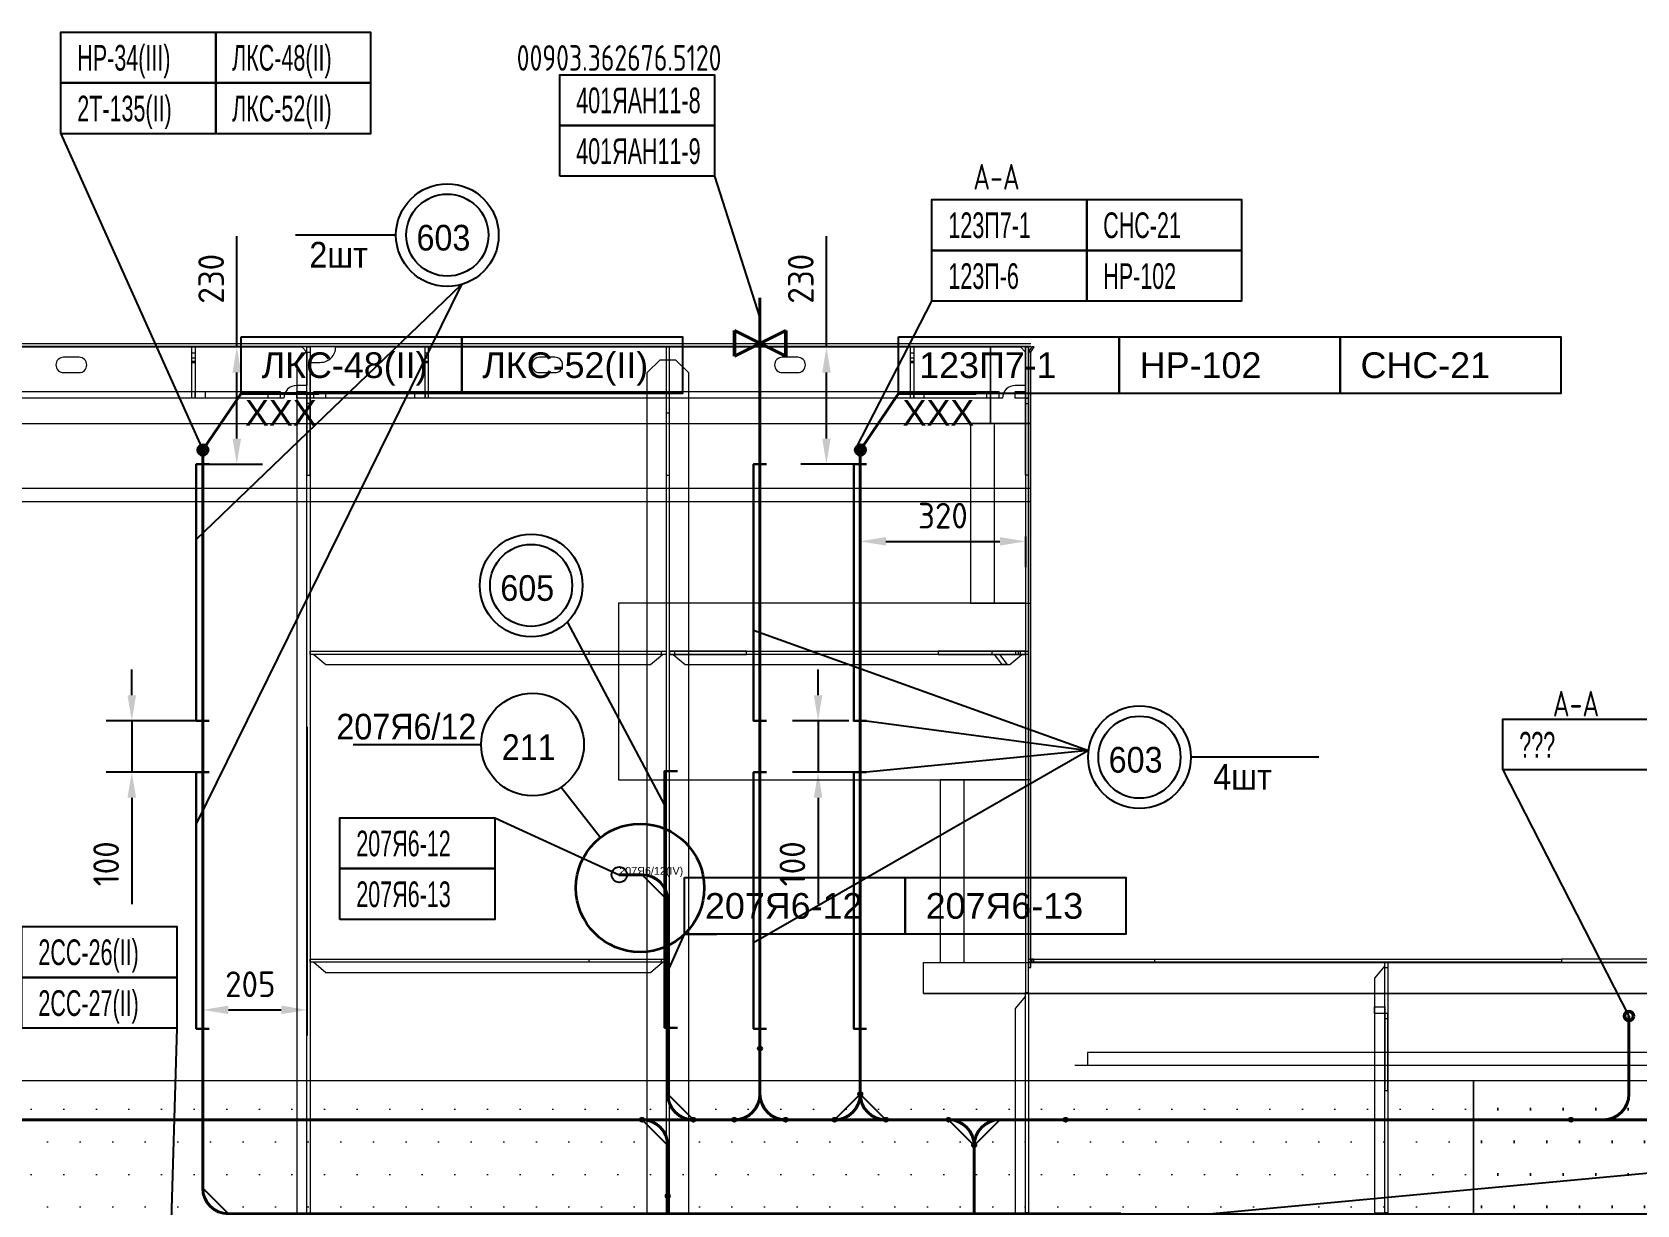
# Model space of a CAD drawing. Header units: millimetres. Extents: x -35117 to 70520, y -28859 to 27816.
# Drawn here: x -1617 to 1509, y -11680 to -9395 of the extents above; entities that cross this region are included whole.
import ezdxf

# ---------------------------------------------------------------- set-up
doc = ezdxf.new("R2010")
doc.units = ezdxf.units.MM
for name, color, linetype in [('-1102', 7, 'Continuous'), ('-1109', 7, 'Continuous'), ('-1114', 7, 'Continuous'), ('-1513', 7, 'Continuous'), ('CABLE', 6, 'Continuous'), ('DIMENSION', 1, 'Continuous'), ('EQUIPMENT', 7, 'Continuous'), ('FORM', 7, 'Continuous'), ('Kabeli', 7, 'Continuous'), ('KabeliError', 7, 'Continuous'), ('Выноски', 7, 'Continuous'), ('ВыноскиНаПолеЧертежа', 7, 'Continuous'), ('Насыщение', 7, 'Continuous'), ('ПозицииОборудования', 7, 'Continuous'), ('ТРАССЫскрытые', 7, 'Continuous'), ('ЭСН', 255, 'Continuous')]:
    doc.layers.add(name, color=color, linetype=linetype)
for name, color, linetype, lineweight in [('Hull', 1, 'Continuous', 40), ('Other', 3, 'Continuous', 60), ('ТРАССЫ', 7, 'Continuous', 40)]:
    doc.layers.add(name, color=color, linetype=linetype, lineweight=lineweight)
doc.styles.add('SIMPLEX', font='simplex.shx', dxfattribs={"width": 0.9, "height": 50})
doc.styles.get("Standard").update_dxf_attribs({"font": 'arial.ttf'})
doc.styles.add('Standard1', font='simplex.shx', dxfattribs={"height": 2.5})
doc.dimstyles.new('М_20 -1', dxfattribs={"dimscale": 0, "dimtxt": 50, "dimasz": 50, "dimexe": 50, "dimexo": 0, "dimgap": 25, "dimtad": 1, "dimdec": 0, "dimrnd": 5, "dimdsep": 46, "dimtxsty": 'SIMPLEX', "dimcen": 50, "dimclrd": 1, "dimclre": 1, "dimclrt": 3, "dimadec": 0, "dimazin": 0, "dimtfac": 1, "dimtdec": 0, "dimtmove": 0, "dimatfit": 3, "dimfxl": 1, "dimtolj": 1, "dimtzin": 0, "dimarcsym": 0})

# ---------------------------------------------------------------- blocks, each defined once
blk = doc.blocks.new('*U69')
at = {"layer": 'ЭСН', "lineweight": 30}
blk.add_lwpolyline([(500, -25), (500, 0), (0, 0), (0, -25)], dxfattribs=at)
blk = doc.blocks.new('*D71')
at = {"layer": 'Defpoints', "color": 0, "linetype": 'Continuous'}
for p in [(-4.1, -10320), (318.1, -10377.3), (318.1, -10387)]:
    blk.add_point(p, dxfattribs=at)
at = {"layer": 'DIMENSION', "color": 1, "linetype": 'Continuous', "lineweight": -2}
for p, q in [((-4.1, -10320), (-4.1, -10437)), ((318.1, -10377.3), (318.1, -10437)), ((45.9, -10387), (268.1, -10387))]:
    blk.add_line(p, q, dxfattribs=at)
at = {"layer": 'DIMENSION', "color": 1, "linetype": 'Continuous'}
for points in [[(45.9, -10378.7), (45.9, -10395.3), (-4.1, -10387)], [(268.1, -10378.7), (268.1, -10395.3), (318.1, -10387)]]:
    blk.add_solid(points, dxfattribs=at)
at = {"layer": 'DIMENSION', "color": 3, "linetype": 'Continuous', "insert": (157, -10337), "char_height": 50, "attachment_point": 5, "style": 'SIMPLEX'}
blk.add_mtext('\\A1;320', dxfattribs=at)
blk = doc.blocks.new('*D72')
at = {"layer": 'Defpoints', "color": 0, "linetype": 'Continuous'}
for p in [(-26.6, -10736.7), (-86.2, -10836.7), (-16.6, -10836.7)]:
    blk.add_point(p, dxfattribs=at)
at = {"layer": 'DIMENSION', "color": 1, "linetype": 'Continuous', "lineweight": -2}
for p, q in [((-86.2, -10686.7), (-86.2, -10636.7)), ((-26.6, -10736.7), (-136.2, -10736.7)), ((-86.2, -10736.7), (-86.2, -10836.7)), ((-16.6, -10836.7), (-136.2, -10836.7)), ((-86.2, -10886.7), (-86.2, -11093.9))]:
    blk.add_line(p, q, dxfattribs=at)
at = {"layer": 'DIMENSION', "color": 1, "linetype": 'Continuous'}
for points in [[(-94.5, -10686.7), (-77.9, -10686.7), (-86.2, -10736.7)], [(-94.5, -10886.7), (-77.9, -10886.7), (-86.2, -10836.7)]]:
    blk.add_solid(points, dxfattribs=at)
at = {"layer": 'DIMENSION', "color": 3, "linetype": 'Continuous', "insert": (-136.2, -11015.3), "char_height": 50, "attachment_point": 5, "rotation": 90, "style": 'SIMPLEX'}
blk.add_mtext('\\A1;100', dxfattribs=at)
blk = doc.blocks.new('*D73')
at = {"layer": 'Defpoints', "color": 0, "linetype": 'Continuous'}
for p in [(-69.9, -10008.2), (-16.6, -10008.2), (-16.6, -10236.7)]:
    blk.add_point(p, dxfattribs=at)
at = {"layer": 'DIMENSION', "color": 1, "linetype": 'Continuous', "lineweight": -2}
for p, q in [((-69.9, -10008.2), (-69.9, -9792.5)), ((-16.6, -10008.2), (-119.9, -10008.2)), ((-69.9, -10186.7), (-69.9, -10058.2)), ((-16.6, -10236.7), (-119.9, -10236.7))]:
    blk.add_line(p, q, dxfattribs=at)
at = {"layer": 'DIMENSION', "color": 1, "linetype": 'Continuous'}
for points in [[(-78.2, -10058.2), (-61.6, -10058.2), (-69.9, -10008.2)], [(-78.2, -10186.7), (-61.6, -10186.7), (-69.9, -10236.7)]]:
    blk.add_solid(points, dxfattribs=at)
at = {"layer": 'DIMENSION', "color": 3, "linetype": 'Continuous', "insert": (-119.9, -9875.4), "char_height": 50, "attachment_point": 5, "rotation": 90, "style": 'SIMPLEX'}
blk.add_mtext('\\A1;230', dxfattribs=at)
blk = doc.blocks.new('*D90')
at = {"layer": 'Defpoints', "color": 0, "linetype": 'Continuous'}
for p in [(-1218.6, -10008.2), (-1183.8, -10008.2), (-1272.5, -10236.7)]:
    blk.add_point(p, dxfattribs=at)
at = {"layer": 'DIMENSION', "color": 1, "linetype": 'Continuous', "lineweight": -2}
for p, q in [((-1218.6, -10008.2), (-1218.6, -9792.5)), ((-1183.8, -10008.2), (-1268.6, -10008.2)), ((-1218.6, -10186.7), (-1218.6, -10058.2)), ((-1272.5, -10236.7), (-1168.6, -10236.7))]:
    blk.add_line(p, q, dxfattribs=at)
at = {"layer": 'DIMENSION', "color": 1, "linetype": 'Continuous'}
for points in [[(-1227, -10058.2), (-1210.3, -10058.2), (-1218.6, -10008.2)], [(-1227, -10186.7), (-1210.3, -10186.7), (-1218.6, -10236.7)]]:
    blk.add_solid(points, dxfattribs=at)
at = {"layer": 'DIMENSION', "color": 3, "linetype": 'Continuous', "insert": (-1268.6, -9875.4), "char_height": 50, "attachment_point": 5, "rotation": 90, "style": 'SIMPLEX'}
blk.add_mtext('\\A1;230', dxfattribs=at)
blk = doc.blocks.new('*D91')
at = {"layer": 'Defpoints', "color": 0, "linetype": 'Continuous'}
for p in [(-1297.5, -10736.7), (-1423.2, -10836.7), (-1297.5, -10836.7)]:
    blk.add_point(p, dxfattribs=at)
at = {"layer": 'DIMENSION', "color": 1, "linetype": 'Continuous', "lineweight": -2}
for p, q in [((-1423.2, -10686.7), (-1423.2, -10636.7)), ((-1297.5, -10736.7), (-1473.2, -10736.7)), ((-1423.2, -10736.7), (-1423.2, -10836.7)), ((-1297.5, -10836.7), (-1473.2, -10836.7)), ((-1423.2, -10886.7), (-1423.2, -11093.9))]:
    blk.add_line(p, q, dxfattribs=at)
at = {"layer": 'DIMENSION', "color": 1, "linetype": 'Continuous'}
for points in [[(-1431.6, -10686.7), (-1414.9, -10686.7), (-1423.2, -10736.7)], [(-1431.6, -10886.7), (-1414.9, -10886.7), (-1423.2, -10836.7)]]:
    blk.add_solid(points, dxfattribs=at)
at = {"layer": 'DIMENSION', "color": 3, "linetype": 'Continuous', "insert": (-1473.2, -11015.3), "char_height": 50, "attachment_point": 5, "rotation": 90, "style": 'SIMPLEX'}
blk.add_mtext('\\A1;100', dxfattribs=at)
blk = doc.blocks.new('*D92')
at = {"layer": 'Defpoints', "color": 0, "linetype": 'Continuous'}
for p in [(-1081.9, -10748.4), (-1081.9, -11299.9), (-1285, -11336.7)]:
    blk.add_point(p, dxfattribs=at)
at = {"layer": 'DIMENSION', "color": 1, "linetype": 'Continuous', "lineweight": -2}
for p, q in [((-1081.9, -10748.4), (-1081.9, -11349.9)), ((-1285, -11336.7), (-1285, -11249.9)), ((-1235, -11299.9), (-1131.9, -11299.9))]:
    blk.add_line(p, q, dxfattribs=at)
at = {"layer": 'DIMENSION', "color": 1, "linetype": 'Continuous'}
for points in [[(-1235, -11291.5), (-1235, -11308.2), (-1285, -11299.9)], [(-1131.9, -11291.5), (-1131.9, -11308.2), (-1081.9, -11299.9)]]:
    blk.add_solid(points, dxfattribs=at)
at = {"layer": 'DIMENSION', "color": 3, "linetype": 'Continuous', "insert": (-1192.3, -11249.9), "char_height": 50, "attachment_point": 5, "style": 'SIMPLEX'}
blk.add_mtext('\\A1;205', dxfattribs=at)
blk = doc.blocks.new('*U357')
for p, q in [((0, 0), (74.4, 110.2)), ((74.4, 110.2), (225.6, 110.2))]:
    blk.add_line(p, q)
blk.add_circle((0, 0), 10)
blk.add_circle((0, 0), 10)
for tag, p in [('НАЗВАНИЕ_ПЕРЕХОДА', (86.2, 116.4)), ('СПРАВКА_ПЕРЕХОДА', (82, 47.2))]:
    blk.add_attdef(tag, p, '', height=50)
at = {"flags": 1}
for tag, p in [('ДЛИНА_ПЕРЕХОДА', (104.7, -170.5)), ('СУФИКС', (95, -250.5)), ('ID_перех', (95, -319.4))]:
    blk.add_attdef(tag, p, '', height=50, dxfattribs=at)
blk = doc.blocks.new('*U413')
for p, q in [((0, 0), (74.4, 110.2)), ((74.4, 110.2), (225.6, 110.2))]:
    blk.add_line(p, q)
blk.add_circle((0, 0), 10)
blk.add_circle((0, 0), 10)
for tag, p in [('НАЗВАНИЕ_ПЕРЕХОДА', (86.2, 116.4)), ('СПРАВКА_ПЕРЕХОДА', (82, 47.2))]:
    blk.add_attdef(tag, p, '', height=50)
at = {"flags": 1}
for tag, p in [('ДЛИНА_ПЕРЕХОДА', (104.7, -170.5)), ('СУФИКС', (95, -250.5)), ('ID_перех', (95, -319.4))]:
    blk.add_attdef(tag, p, '', height=50, dxfattribs=at)
blk = doc.blocks.new('*U446')
for p, q in [((0, 0), (32.5, 72.6)), ((32.5, 72.6), (95.6, 72.6)), ((-3.2, 3.2), (3.2, -3.2))]:
    blk.add_line(p, q)
for tag, p in [('НОМЕР_ВЫНОСКИ', (35.6, 80.9)), ('Справочная_информация', (50.6, 19.3))]:
    blk.add_attdef(tag, p, '', height=50)
at = {"flags": 1}
for tag, p in [('ID_Вын', (30.2, -70)), ('СУФИКС', (30.2, -136))]:
    blk.add_attdef(tag, p, '', height=50, dxfattribs=at)

msp = doc.modelspace()

# ---------------------------------------------------------------- hatches: boundary and pattern name
at = {"layer": 'CABLE', "lineweight": 0}
h = msp.add_hatch(dxfattribs=at)
h.set_pattern_fill('DOTS', color=6, scale=40)
h.paths.add_polyline_path([(-1809.16, -11438.228), (-1809.16, -11738.228), (1190.84, -11738.228), (1190.84, -11438.228)])
edge = h.paths.add_edge_path()
edge.add_line((-2259.159, -11888.228), (-1959.16, -11888.228))
edge.add_arc((-1809.16, -11888.228), 150, 135.000086, 180.000063, ccw=False)
edge.add_arc((-1809.16, -11888.228), 150, 89.999937, 134.999914, ccw=False)
edge.add_line((-1809.16, -11738.228), (-1809.16, -11438.228))
edge.add_arc((-1809.16, -11888.227), 449.999, 90.000073, 135.000109)
edge.add_arc((-1809.161, -11888.228), 449.999, 134.999995, 180.000057)
h.paths.add_polyline_path([(-2259.159, -11888.228), (-2259.159, -14201.247), (-1959.16, -14201.247), (-1959.16, -11888.228)])
at = {"layer": 'ТРАССЫ'}
h = msp.add_hatch(dxfattribs=at)
h.set_pattern_fill('DOTS', color=6, scale=40)
h.paths.add_polyline_path([(1190.84, -11438.228), (1190.84, -11738.228), (2184.492, -11738.228), (2184.492, -11438.228)])

# ---------------------------------------------------------------- linework, layer by layer
at = {"layer": '-1102', "color": 3, "lineweight": 0}
for p, q in [((-381.934, -10258.247), (-375.933, -10258.247)), ((324.067, -11207.247), (324.067, -11201.247)), ((329.715, -11201.247), (329.715, -11207.247)), ((333.51, -11201.247), (329.715, -11201.247)), ((329.715, -11207.247), (333.51, -11207.247)), ((333.51, -11201.247), (333.51, -11207.247)), ((333.619, -11201.247), (333.51, -11201.247)), ((333.51, -11207.247), (333.619, -11207.247)), ((333.619, -11207.247), (333.619, -11201.247)), ((1362.066, -11201.247), (1362.066, -11207.247))]:
    msp.add_line(p, q, dxfattribs=at)
at = {"layer": '-1109', "color": 1, "lineweight": 0}
for p, q in [((1018.066, -11207.247), (1024.067, -11207.247)), ((1018.066, -11217.247), (1018.066, -11207.247)), ((1018.066, -11217.247), (1024.067, -11217.247)), ((1024.067, -11207.247), (1024.067, -11217.247))]:
    msp.add_line(p, q, dxfattribs=at)
at = {"layer": '-1114', "color": 4, "lineweight": 0}
for p, q in [((318.066, -10258.247), (318.066, -10118.247)), ((324.067, -10118.247), (324.067, -10258.247)), ((-1081.934, -10258.247), (-1075.933, -10258.247)), ((324.067, -10258.247), (318.066, -10258.247))]:
    msp.add_line(p, q, dxfattribs=at)
at = {"layer": '-1513', "color": 34, "lineweight": 0}
for p, q in [((249.926, -10157.282), (249.926, -10007.282)), ((249.93, -10007.273), (249.93, -10157.273)), ((-3116.059, -10157.273), (249.93, -10157.273)), ((210.764, -10157.344), (256.729, -10157.344)), ((328.346, -10157.282), (249.926, -10157.282)), ((249.93, -10157.273), (328.346, -10157.273)), ((197.603, -10851.513), (151.644, -10851.513)), ((328.346, -10851.397), (197.603, -10851.513)), ((197.603, -10851.513), (197.603, -11207.717)), ((119.151, -11267.718), (119.151, -11207.717)), ((2359.292, -11267.718), (119.151, -11267.718))]:
    msp.add_line(p, q, dxfattribs=at)
for points in [[(210.764, -10157.344), (210.762, -10507.54), (256.727, -10507.54)], [(328.346, -10157.331), (210.764, -10157.344)], [(328.346, -10157.336), (256.729, -10157.344), (256.727, -10507.54)], [(256.727, -10507.54), (328.346, -10507.538)], [(328.346, -10851.357), (151.644, -10851.513)], [(151.644, -10851.513), (151.644, -11207.717), (197.603, -11207.717)], [(197.603, -11207.717), (570.022, -11207.717), (570.022, -11201.247)], [(119.151, -11267.718), (491.694, -11267.718), (2359.292, -11267.718)]]:
    msp.add_lwpolyline(points, dxfattribs=at)
msp.add_lwpolyline([(-287.663, -9675.737), (-199.354, -9951.482)])
at = {"layer": 'CABLE', "color": 6, "lineweight": 0}
for points in [[(-1809.16, -11438.228), (-1809.16, -11738.228), (1190.84, -11738.228), (1190.84, -11438.228), (-1809.16, -11438.228)], [(1190.84, -11438.228), (1190.84, -11738.228), (2184.492, -11738.228), (2184.492, -11438.228), (1190.84, -11438.228)]]:
    msp.add_lwpolyline(points, dxfattribs=at)
at = {"layer": 'CABLE', "color": 2, "linetype": 'Continuous', "lineweight": 50}
msp.add_circle((-1285.032, -10209.145), 8.849, dxfattribs=at)
at = {"layer": 'CABLE', "color": 6, "linetype": 'Continuous', "lineweight": 50}
for centre in [(-4.053, -10209.145), (1493.545, -11311.92)]:
    msp.add_circle(centre, 8.849, dxfattribs=at)
at = {"layer": 'EQUIPMENT', "color": 2, "linetype": 'Continuous', "lineweight": 35}
msp.add_circle((-432.933, -11062.247), 125, dxfattribs=at)
at = {"layer": 'Hull', "color": 86, "linetype": 'Continuous', "lineweight": 20}
for p, q in [((249.93, -10007.273), (-3116.059, -10007.273)), ((-1305.934, -10008.247), (-1299.934, -10008.247)), ((-1305.934, -10019.728), (-1305.934, -10008.247)), ((-1305.934, -10019.728), (-1299.934, -10019.728)), ((-1305.934, -10029.46), (-1305.934, -10019.728)), ((-1305.934, -10029.46), (-1299.934, -10029.46)), ((-1305.934, -10035.963), (-1305.934, -10029.46)), ((-1299.934, -10008.247), (-1299.934, -10019.728)), ((-1299.934, -10019.728), (-1299.934, -10029.46)), ((-1299.934, -10029.46), (-1299.934, -10035.963)), ((-1081.934, -10008.247), (-1075.933, -10008.247)), ((-1081.934, -10018.247), (-1081.934, -10008.247)), ((-1081.934, -10018.247), (-1075.933, -10018.247)), ((-1081.934, -10108.247), (-1081.934, -10018.247)), ((-1075.933, -10008.247), (-1075.933, -10018.247)), ((-1075.933, -10018.247), (-1075.933, -10108.247)), ((-851.934, -10008.247), (-845.934, -10008.247)), ((-851.934, -10019.728), (-851.934, -10008.247)), ((-851.934, -10019.728), (-845.934, -10019.728)), ((-851.934, -10029.46), (-851.934, -10019.728)), ((-851.934, -10029.46), (-845.934, -10029.46)), ((-851.934, -10035.963), (-851.934, -10029.46)), ((-845.934, -10008.247), (-845.934, -10019.728)), ((-845.934, -10019.728), (-845.934, -10029.46)), ((-845.934, -10029.46), (-845.934, -10035.963)), ((-375.933, -10008.247), (-381.934, -10008.247)), ((-381.934, -10008.247), (-381.934, -10136.907)), ((-375.933, -10136.907), (-375.933, -10008.247)), ((94.066, -10008.247), (100.066, -10008.247)), ((94.066, -10019.728), (94.066, -10008.247)), ((94.066, -10019.728), (100.066, -10019.728)), ((94.066, -10029.46), (94.066, -10019.728)), ((94.066, -10029.46), (100.066, -10029.46)), ((94.066, -10035.963), (94.066, -10029.46)), ((100.066, -10008.247), (100.066, -10019.728)), ((100.066, -10019.728), (100.066, -10029.46)), ((100.066, -10029.46), (100.066, -10035.963)), ((249.926, -10007.282), (328.346, -10007.282)), ((328.346, -10007.273), (249.93, -10007.273)), ((328.346, -10018.247), (323.75, -10018.247)), ((-1305.934, -10035.963), (-1299.934, -10035.963)), ((-1305.934, -10038.247), (-1305.934, -10035.963)), ((-1305.934, -10038.247), (-1299.934, -10038.247)), ((-1305.934, -10108.247), (-1305.934, -10038.247)), ((-1299.934, -10038.247), (-1305.934, -10038.247)), ((-1299.934, -10035.963), (-1299.934, -10038.247)), ((-1299.934, -10038.247), (-1299.934, -10108.247)), ((-851.934, -10035.963), (-845.934, -10035.963)), ((-851.934, -10038.247), (-851.934, -10035.963)), ((-851.934, -10038.247), (-845.934, -10038.247)), ((-851.934, -10108.247), (-851.934, -10038.247)), ((-845.934, -10038.247), (-851.934, -10038.247)), ((-845.934, -10035.963), (-845.934, -10038.247)), ((-845.934, -10038.247), (-845.934, -10108.247)), ((94.066, -10035.963), (100.066, -10035.963)), ((94.066, -10038.247), (94.066, -10035.963)), ((94.066, -10038.247), (100.066, -10038.247)), ((94.066, -10108.247), (94.066, -10038.247)), ((100.066, -10038.247), (94.066, -10038.247)), ((100.066, -10035.963), (100.066, -10038.247)), ((100.066, -10038.247), (100.066, -10108.247)), ((-2444.948, -10094.855), (-1157.919, -10094.855)), ((-1157.919, -10094.855), (-1157.919, -10108.247)), ((-1157.919, -10094.855), (-1134.084, -10094.855)), ((-1134.084, -10094.855), (-1134.084, -10108.247)), ((-1068.783, -10108.247), (-1068.783, -10094.855)), ((-1068.783, -10094.855), (-1044.948, -10094.855)), ((-1044.948, -10108.247), (-1044.948, -10094.855)), ((-1044.948, -10094.855), (242.081, -10094.855)), ((242.081, -10094.855), (242.081, -10108.247)), ((242.081, -10094.855), (265.916, -10094.855)), ((265.916, -10094.855), (265.916, -10108.247)), ((-1157.919, -10108.247), (-2444.948, -10108.247)), ((-1299.934, -10108.247), (-1305.934, -10108.247)), ((-1134.084, -10108.247), (-1157.919, -10108.247)), ((-1075.933, -10108.247), (-1081.934, -10108.247)), ((-1075.933, -10108.247), (-1081.934, -10108.247)), ((-1081.934, -10108.247), (-1081.934, -10118.247)), ((-1075.933, -10118.247), (-1081.934, -10118.247)), ((-1081.934, -10118.247), (-1081.934, -10258.247)), ((-1075.933, -10118.247), (-1075.933, -10108.247)), ((-1075.933, -10258.247), (-1075.933, -10118.247)), ((-1044.948, -10108.247), (-1068.783, -10108.247)), ((242.081, -10108.247), (-1044.948, -10108.247)), ((-845.934, -10108.247), (-851.934, -10108.247)), ((100.066, -10108.247), (94.066, -10108.247)), ((265.916, -10108.247), (242.081, -10108.247)), ((318.066, -10108.247), (324.067, -10108.247)), ((318.066, -10118.247), (318.066, -10108.247)), ((318.066, -10118.247), (324.067, -10118.247)), ((324.067, -10108.247), (324.067, -10118.247)), ((-381.934, -10136.907), (-375.933, -10136.907)), ((-381.934, -10136.907), (-381.934, -10258.247)), ((-375.933, -10258.247), (-375.933, -10136.907)), ((-531.934, -10607.247), (-531.934, -10601.247)), ((-531.934, -10601.247), (-391.934, -10601.247)), ((-391.934, -10607.247), (-531.934, -10607.247)), ((-391.934, -10601.247), (-391.934, -10607.247)), ((-391.934, -10601.247), (-381.934, -10601.247)), ((-381.934, -10607.247), (-391.934, -10607.247)), ((-381.934, -10601.247), (-381.934, -10607.247)), ((-375.933, -10601.247), (-375.933, -10607.247)), ((-365.934, -10601.247), (-375.933, -10601.247)), ((-375.933, -10607.247), (-365.934, -10607.247)), ((-365.934, -10601.247), (-365.934, -10607.247)), ((-225.933, -10601.247), (-365.934, -10601.247)), ((-365.934, -10607.247), (-225.933, -10607.247)), ((-225.933, -10607.247), (-225.933, -10601.247)), ((148.066, -10601.247), (148.066, -10607.247)), ((308.066, -10601.247), (148.066, -10601.247)), ((148.066, -10607.247), (308.066, -10607.247)), ((252.775, -10607.247), (252.775, -10601.247)), ((252.775, -10601.247), (323.75, -10601.247)), ((323.75, -10607.247), (252.775, -10607.247)), ((282.952, -10627.247), (267.629, -10607.247)), ((298.472, -10601.247), (298.472, -10607.247)), ((304.023, -10601.247), (298.472, -10601.247)), ((298.472, -10607.247), (304.023, -10607.247)), ((304.023, -10607.247), (304.023, -10601.247)), ((308.066, -10607.247), (308.066, -10601.247)), ((318.066, -10601.247), (308.066, -10601.247)), ((308.066, -10607.247), (318.066, -10607.247)), ((318.066, -10607.247), (318.066, -10601.247)), ((323.75, -10607.247), (323.75, -10601.247)), ((-531.934, -11207.247), (-531.934, -11201.247)), ((-531.934, -11201.247), (-391.934, -11201.247)), ((-391.934, -11207.247), (-531.934, -11207.247)), ((-391.934, -11201.247), (-391.934, -11207.247)), ((-391.934, -11201.247), (-381.934, -11201.247)), ((-381.934, -11207.247), (-391.934, -11207.247)), ((-381.934, -11201.247), (-381.934, -11207.247)), ((324.067, -11201.247), (1362.066, -11201.247)), ((1362.066, -11207.247), (324.067, -11207.247)), ((1018.066, -11307.247), (1018.066, -11217.247)), ((1024.067, -11217.247), (1024.067, -11307.247)), ((1024.067, -11307.247), (1018.066, -11307.247)), ((1024.067, -11307.247), (1018.066, -11307.247)), ((1018.066, -11307.247), (1018.066, -11317.247)), ((1024.067, -11317.247), (1018.066, -11317.247)), ((1018.066, -11317.247), (1018.066, -11457.247)), ((1024.067, -11317.247), (1024.067, -11307.247)), ((1024.067, -11457.247), (1024.067, -11317.247)), ((1018.066, -11457.247), (1024.067, -11457.247))]:
    msp.add_line(p, q, dxfattribs=at)
for points in [[(-3180.934, -10001.247), (328.346, -10001.247)], [(328.346, -10008.247), (-3180.934, -10008.247)], [(-1081.934, -12894.247), (-1081.934, -10015.397), (-1101.934, -10039.232), (-1101.934, -12894.247), (-1081.934, -12894.247)], [(-1075.933, -10008.247), (-1075.933, -12894.247), (-1081.934, -12894.247), (-1081.934, -10008.247), (-1075.933, -10008.247)], [(-418.933, -10058.247), (-393.933, -10033.247), (-363.934, -10033.247), (-338.934, -10058.247), (-338.934, -12801.247), (-418.933, -12801.247), (-418.933, -10058.247)], [(-381.934, -10008.247), (-381.934, -12651.247), (-375.933, -12651.247), (-375.933, -10008.247), (-381.934, -10008.247)], [(318.066, -10008.247), (318.066, -11266.248), (324.067, -11266.248), (324.067, -10008.247), (318.066, -10008.247)], [(324.067, -10008.247), (324.067, -10108.247), (318.066, -10108.247), (318.066, -10008.247), (324.067, -10008.247)], [(334.774, -10008.247), (330.179, -10008.247), (323.75, -10018.247)], [(323.75, -10018.247), (323.75, -11217.247), (328.346, -11217.247)], [(328.346, -11217.247), (328.346, -10018.247), (334.774, -10008.247)], [(-1279.933, -10108.247), (-1299.934, -10108.247), (-1299.934, -10094.855), (-1279.933, -10094.855), (-1279.933, -10108.247)], [(-1081.934, -10108.247), (-1101.934, -10108.247), (-1101.934, -10094.855), (-1081.934, -10094.855), (-1081.934, -10108.247)], [(-851.934, -10108.247), (-871.933, -10108.247), (-871.933, -10094.855), (-851.934, -10094.855), (-851.934, -10108.247)], [(120.067, -10108.247), (100.066, -10108.247), (100.066, -10094.855), (120.067, -10094.855), (120.067, -10108.247)], [(318.066, -10108.247), (298.066, -10108.247), (298.066, -10094.855), (318.066, -10094.855), (318.066, -10108.247)], [(318.066, -11267.733), (288.426, -11267.732), (2359.246, -11267.748), (2359.121, -14141.216), (-3116.269, -14141.265), (-3116.269, -10157.28), (318.066, -10157.33), (318.066, -10507.331), (-475.325, -10507.348), (-475.325, -10851.537), (318.066, -10851.475), (318.066, -11267.733)], [(-1075.933, -10601.247), (-381.934, -10601.247), (-381.934, -10607.247), (-1075.933, -10607.247), (-1075.933, -10601.247)], [(-389.084, -10607.247), (-1068.783, -10607.247), (-1044.948, -10627.247), (-412.919, -10627.247), (-389.084, -10607.247)], [(-375.933, -10601.247), (318.066, -10601.247), (318.066, -10607.247), (-375.933, -10607.247), (-375.933, -10601.247)], [(310.916, -10607.247), (-368.783, -10607.247), (-344.948, -10627.247), (287.081, -10627.247), (310.916, -10607.247)], [(282.952, -10627.247), (272.694, -10627.247), (257.371, -10607.247), (267.629, -10607.247)], [(-1075.933, -11201.247), (-381.934, -11201.247), (-381.934, -11207.247), (-1075.933, -11207.247), (-1075.933, -11201.247)], [(-389.084, -11207.247), (-1068.783, -11207.247), (-1044.948, -11227.247), (-412.919, -11227.247), (-389.084, -11207.247)], [(119.151, -11207.717), (2359.292, -11207.717), (2359.292, -11267.718)], [(1018.066, -11695.247), (1018.066, -11214.398), (998.066, -11238.233), (998.066, -11695.247), (1018.066, -11695.247)], [(1024.067, -11207.247), (1024.067, -11695.247), (1018.066, -11695.247), (1018.066, -11207.247), (1024.067, -11207.247)], [(2484.277, -11201.247), (1362.066, -11201.247), (1362.066, -11207.247), (2484.277, -11207.247)], [(318.066, -11695.247), (318.066, -11273.397), (298.066, -11297.232), (298.066, -11695.247), (318.066, -11695.247)], [(324.067, -11266.247), (324.067, -11695.247), (318.066, -11695.247), (318.066, -11266.247), (324.067, -11266.247)], [(1018.066, -11307.247), (998.066, -11307.247), (998.066, -11293.855), (1018.066, -11293.855), (1018.066, -11307.247)]]:
    msp.add_lwpolyline(points, dxfattribs=at)
for points in [[(-2425.933, -10008.247), (-1091.934, -10008.247), (-1081.934, -10018.247), (-1081.934, -10083.247), (-1101.934, -10083.247, 0.1989086), (-1119.612, -10090.569, 0.19891377), (-1126.934, -10108.247), (-2475.933, -10108.247), (-2475.933, -10038.247), (-2455.934, -10038.247, 0.1989098), (-2434.72, -10029.46, 0.1989098), (-2425.933, -10008.247, 0.1989098)], [(-1555.934, -10058.247), (-1525.933, -10058.247, 0.19891591), (-1515.327, -10053.853, 0.19891338), (-1510.933, -10043.247, 0.19891338), (-1515.327, -10032.641, 0.19891338), (-1525.933, -10028.247), (-1555.934, -10028.247, 0.19891338), (-1566.54, -10032.641, 0.19891338), (-1570.934, -10043.247, 0.19891338), (-1566.54, -10053.853, 0.19891591), (-1555.934, -10058.247, 0.19891591)], [(-1025.933, -10008.247), (308.066, -10008.247), (318.066, -10018.247), (318.066, -10083.247), (298.066, -10083.247, 0.1989086), (280.388, -10090.569, 0.19891377), (273.066, -10108.247), (-1075.933, -10108.247), (-1075.933, -10038.247), (-1055.934, -10038.247, 0.19891591), (-1034.721, -10029.46, 0.19890729), (-1025.933, -10008.247, 0.19890729)], [(-628.933, -10058.247), (-598.934, -10058.247, 0.19891591), (-588.327, -10053.853, 0.19891338), (-583.934, -10043.247, 0.19891338), (-588.327, -10032.641, 0.19891338), (-598.934, -10028.247), (-628.933, -10028.247, 0.19890118), (-639.54, -10032.641, 0.19891845), (-643.933, -10043.247, 0.19891845), (-639.54, -10053.853, 0.19890371), (-628.933, -10058.247, 0.19890371)], [(-155.934, -10058.247), (-125.933, -10058.247, 0.19891591), (-115.327, -10053.853, 0.19891338), (-110.933, -10043.247, 0.19891338), (-115.327, -10032.641, 0.19891338), (-125.933, -10028.247), (-155.934, -10028.247, 0.19891338), (-166.54, -10032.641, 0.19891338), (-170.934, -10043.247, 0.19891338), (-166.54, -10053.853, 0.19891591), (-155.934, -10058.247, 0.19891591)]]:
    msp.add_lwpolyline(points, format="xyb", dxfattribs=at)
at = {"layer": 'Kabeli', "color": 231}
for points in [[(-3.719, -10208.955), (-4.053, -10209.145), (-4.053, -11463.935), (-54.053, -11513.935), (-54.053, -11513.935), (-54.053, -11513.935), (-149.354, -11513.935), (-249.354, -11513.935), (-329.152, -11513.935), (-429.019, -11513.935), (-1732.196, -11513.935), (-1796.644, -11513.935), (-2196.644, -11913.935), (-2196.644, -12232.065), (-2196.644, -12232.065), (-2196.644, -12712.41), (-2196.644, -14162.096), (-2196.644, -14239.448), (-2196.644, -14239.448)], [(-3.719, -10208.955), (-4.053, -10209.145), (-4.053, -11463.935), (-54.053, -11513.935), (-54.053, -11513.935), (-54.053, -11513.935), (-149.354, -11513.935), (-249.354, -11513.935), (-329.152, -11513.935), (-429.019, -11513.935), (-1732.196, -11513.935), (-1796.644, -11513.935), (-2196.644, -11913.935), (-2196.644, -12232.065), (-2196.644, -12232.065), (-2196.644, -12712.41), (-2196.644, -14162.096), (-2196.644, -14239.448), (-2196.644, -14239.448)], [(218.235, -14051.057), (217.901, -14051.247), (217.901, -11563.935), (217.901, -11563.935), (167.901, -11513.935), (167.901, -11513.935), (45.947, -11513.935), (45.947, -11513.935), (45.947, -11513.935), (-4.053, -11463.935), (-4.053, -11463.935), (-4.053, -11463.935), (-4.053, -10209.145), (-3.719, -10208.955)], [(-2150.933, -11062.247), (-2150.933, -11062.247), (-1999.572, -11062.247), (-1949.572, -11112.247), (-1949.572, -11463.935), (-1899.572, -11513.935), (-1899.572, -11513.935), (-1899.572, -11513.935), (-1800.084, -11513.95), (-1796.644, -11513.935), (-1732.196, -11513.935), (-429.019, -11513.935), (-329.152, -11513.935), (-249.354, -11513.935), (-149.354, -11513.935), (-54.053, -11513.935), (45.947, -11513.935), (167.901, -11513.935), (167.901, -11513.935), (396, -11513.935), (1380.782, -11513.935), (2124.425, -11513.935)], [(-432.933, -12998.247), (-432.933, -12998.247), (-381.81, -12851.728), (-379.019, -12835.256), (-379.019, -11944.323), (-379.019, -11944.323), (-379.019, -11662.486), (-379.019, -11662.486), (-379.019, -11563.935), (-429.019, -11513.935), (-429.019, -11513.935), (-429.019, -11513.935), (-329.152, -11513.935), (-329.152, -11513.935), (-329.152, -11513.935), (-379.152, -11463.935), (-379.152, -11086.487), (-429.152, -11036.487), (-473.551, -11036.487), (-473.551, -11036.487)], [(2299.032, -11408.058), (2298.697, -11408.249), (2298.697, -11450.822), (2298.697, -11463.935), (2248.697, -11513.935), (2124.425, -11513.935), (1380.782, -11513.935), (396, -11513.935), (167.901, -11513.935), (167.901, -11513.935), (45.947, -11513.935), (-54.053, -11513.935), (-149.354, -11513.935), (-249.354, -11513.935), (-329.152, -11513.935), (-329.152, -11513.935), (-329.152, -11513.935), (-379.152, -11463.935), (-379.152, -11086.487), (-429.152, -11036.487), (-473.551, -11036.487), (-473.551, -11036.487)], [(-304.407, -12172.688), (-304.407, -12172.688), (-329.019, -12172.688), (-379.019, -12122.688), (-379.019, -11944.323), (-379.019, -11662.486), (-379.019, -11662.486), (-379.019, -11563.935), (-429.019, -11513.935), (-429.019, -11513.935), (-429.019, -11513.935), (-1732.196, -11513.935), (-1796.644, -11513.935), (-2196.644, -11913.935), (-2196.644, -12232.065), (-2196.644, -12232.065), (-2196.644, -12712.41), (-2196.644, -14162.096), (-2196.644, -14239.448), (-2196.644, -14239.448)], [(-304.407, -12172.688), (-304.407, -12172.688), (-329.019, -12172.688), (-379.019, -12122.688), (-379.019, -11944.323), (-379.019, -11662.486), (-379.019, -11662.486), (-379.019, -11563.935), (-429.019, -11513.935), (-429.019, -11513.935), (-429.019, -11513.935), (-1732.196, -11513.935), (-1796.644, -11513.935), (-2196.644, -11913.935), (-2196.644, -12232.065), (-2196.644, -12232.065), (-2196.644, -12712.41), (-2196.644, -14162.096), (-2196.644, -14239.448), (-2196.644, -14239.448)], [(-2196.644, -11913.935), (-1796.644, -11513.935), (-1732.196, -11513.935), (-429.019, -11513.935), (-429.019, -11513.935), (-429.019, -11513.935), (-379.019, -11563.935), (-379.019, -11662.486), (-379.019, -11662.486), (-379.019, -11944.323)], [(218.235, -14051.057), (217.901, -14051.247), (217.901, -11563.935), (217.901, -11563.935), (267.901, -11513.935), (396, -11513.935), (396, -11513.935), (1380.782, -11513.935), (2124.425, -11513.935), (2124.425, -11513.935), (2359.02, -11513.935), (2643.004, -11513.935), (2643.004, -11513.935)]]:
    msp.add_lwpolyline(points, dxfattribs=at)
at = {"layer": 'Kabeli', "color": 5}
msp.add_lwpolyline([(-1284.697, -10208.955), (-1285.032, -10209.145), (-1285.032, -11647.325), (-1235.032, -11697.325), (503.318, -11697.325), (503.318, -11697.325), (755.511, -11697.325), (1588.105, -11697.325), (1638.105, -11647.325), (1638.105, -11311.92), (1638.439, -11311.73)], dxfattribs=at)
msp.add_lwpolyline([(-1284.697, -10208.955), (-1285.032, -10209.145), (-1285.032, -11647.325), (-1235.032, -11697.325), (503.318, -11697.325), (503.318, -11697.325), (755.511, -11697.325), (1588.105, -11697.325), (1638.105, -11647.325), (1638.105, -11311.92), (1638.439, -11311.73)], dxfattribs=at)
at = {"layer": 'Kabeli', "color": 2}
msp.add_circle((-1285.032, -10209.145), 4, dxfattribs=at)
msp.add_circle((-1285.032, -10209.145), 4, dxfattribs=at)
at = {"layer": 'Kabeli', "color": 6}
for centre in [(-4.053, -10209.145), (-4.053, -10209.145), (-199.354, -11375.135), (-4.053, -11463.935), (-429.019, -11513.935), (-329.152, -11513.935), (-249.354, -11513.935), (-149.354, -11513.935), (-54.053, -11513.935), (45.947, -11513.935), (167.901, -11513.935), (167.901, -11513.935), (167.901, -11513.935), (167.901, -11513.935), (167.901, -11513.935), (167.901, -11513.935), (167.901, -11513.935), (167.901, -11513.935), (396, -11513.935), (1380.782, -11513.935), (217.901, -11563.935), (217.901, -11563.935), (217.901, -11563.935), (217.901, -11563.935), (217.901, -11563.935), (217.901, -11563.935), (217.901, -11563.935), (217.901, -11563.935), (217.901, -11563.935), (217.901, -11563.935), (-379.019, -11662.486), (-379.019, -11662.486)]:
    msp.add_circle(centre, 4, dxfattribs=at)
at = {"layer": 'KabeliError', "color": 231}
msp.add_lwpolyline([(-5386.639, -12261.815), (2643.004, -11513.935)], dxfattribs=at)
at = {"layer": 'Other', "color": 5, "linetype": 'Continuous', "lineweight": 18}
for p, q in [((413.772, -11407.903), (438.772, -11407.903)), ((438.772, -11382.903), (438.772, -11407.903)), ((2242.802, -11382.903), (438.772, -11382.903)), ((438.772, -11407.903), (2242.802, -11407.903))]:
    msp.add_line(p, q, dxfattribs=at)
for points in [[(328.346, -10284.276), (-2975.948, -10284.276), (-2975.948, -10309.276)], [(-2975.948, -10309.276), (328.346, -10309.276)]]:
    msp.add_lwpolyline(points, dxfattribs=at)
at = {"layer": 'Выноски', "color": 1}
for points in [[(-1561.415, -9493.726), (-1561.415, -9394.726), (-1259.778, -9394.726), (-1259.778, -9493.726), (-1561.415, -9493.726)], [(-1259.778, -9493.726), (-1259.778, -9394.726), (-958.14, -9394.726), (-958.14, -9493.726), (-1259.778, -9493.726)], [(-1561.415, -9592.726), (-1561.415, -9493.726), (-1259.778, -9493.726), (-1259.778, -9592.726), (-1561.415, -9592.726)], [(-1259.778, -9592.726), (-1259.778, -9493.726), (-958.14, -9493.726), (-958.14, -9592.726), (-1259.778, -9592.726)], [(-589.301, -9576.737), (-589.301, -9477.737), (-287.663, -9477.737), (-287.663, -9576.737), (-589.301, -9576.737)], [(-1561.415, -9592.726), (-1285.032, -10209.145)], [(-589.301, -9675.737), (-589.301, -9576.737), (-287.663, -9576.737), (-287.663, -9675.737), (-589.301, -9675.737)], [(135.668, -9820.103), (135.668, -9721.103), (437.305, -9721.103), (437.305, -9820.103), (135.668, -9820.103)], [(437.305, -9820.103), (437.305, -9721.103), (738.942, -9721.103), (738.942, -9820.103), (437.305, -9820.103)], [(135.668, -9919.103), (135.668, -9820.103), (437.305, -9820.103), (437.305, -9919.103), (135.668, -9919.103)], [(437.305, -9919.103), (437.305, -9820.103), (738.942, -9820.103), (738.942, -9919.103), (437.305, -9919.103)], [(-11.326, -10204.104), (135.668, -9919.103)], [(1247.83, -10832.336), (1247.83, -10733.336), (1549.467, -10733.336), (1549.467, -10832.336), (1247.83, -10832.336)], [(1247.83, -10832.336), (1493.545, -11311.92)], [(-586.896, -10866.262), (-510.153, -10963.951)], [(-1017.814, -11024.657), (-1017.814, -10925.657), (-716.177, -10925.657), (-716.177, -11024.657), (-1017.814, -11024.657)], [(-716.177, -10925.657), (-473.551, -11036.487)], [(-1017.814, -11123.657), (-1017.814, -11024.657), (-716.177, -11024.657), (-716.177, -11123.657), (-1017.814, -11123.657)], [(-1637.161, -11236.65), (-1637.161, -11137.65), (-1335.523, -11137.65), (-1335.523, -11236.65), (-1637.161, -11236.65)], [(-1637.161, -11335.65), (-1637.161, -11236.65), (-1335.523, -11236.65), (-1335.523, -11335.65), (-1637.161, -11335.65)]]:
    msp.add_lwpolyline(points, dxfattribs=at)
at = {"layer": 'ВыноскиНаПолеЧертежа', "color": 0}
for points in [[(-1210.319, -9988.708), (-780.319, -9988.708), (-780.319, -10098.708), (-1210.319, -10098.708)], [(-780.319, -9988.708), (-350.319, -9988.708), (-350.319, -10098.708), (-780.319, -10098.708)], [(70.66, -9988.708), (500.66, -9988.708), (500.66, -10098.708), (70.66, -10098.708)], [(500.66, -9988.708), (930.66, -9988.708), (930.66, -10098.708), (500.66, -10098.708)], [(930.66, -9988.708), (1360.66, -9988.708), (1360.66, -10098.708), (930.66, -10098.708)], [(-346.534, -11042.286), (83.466, -11042.286), (83.466, -11152.286), (-346.534, -11152.286)], [(83.466, -11042.286), (513.466, -11042.286), (513.466, -11152.286), (83.466, -11152.286)]]:
    msp.add_lwpolyline(points, close=True, dxfattribs=at)
at = {"layer": 'Насыщение', "lineweight": 50}
for p, q in [((-148.957, -9976.246), (-248.957, -10026.246)), ((-148.957, -10026.246), (-248.957, -9976.246))]:
    msp.add_line(p, q, dxfattribs=at)
at = {"layer": 'Насыщение', "color": 1}
for points in [[(-1297.532, -10383.11), (-781.181, -9886.508), (-1297.532, -10937.336)], [(-574.705, -10543.776), (-385.368, -10901.219)], [(-211.854, -10559.779), (440.816, -10794.375), (-211.854, -11169.338)], [(8.447, -10736.749), (440.816, -10794.375), (8.447, -10836.749)]]:
    msp.add_lwpolyline(points, dxfattribs=at)
at = {"layer": 'Насыщение', "lineweight": 50}
for points in [[(-248.957, -9976.246), (-248.957, -10026.246)], [(-148.957, -9976.246), (-148.957, -10026.246)]]:
    msp.add_lwpolyline(points, dxfattribs=at)
at = {"layer": 'Насыщение', "color": 1}
for centre, radius in [((-808.486, -9790.308), 100), ((-808.486, -9790.308), 80), ((-645.245, -10472.895), 100), ((-645.245, -10472.895), 80), ((539.94, -10807.586), 100), ((539.94, -10807.586), 80)]:
    msp.add_circle(centre, radius, dxfattribs=at)
at = {"layer": 'ПозицииОборудования', "color": 1}
for p, q in [((-910.421, -9790.308), (-1104.296, -9790.308)), ((-991.899, -10783.026), (-742.319, -10783.026)), ((889.52, -10807.586), (639.94, -10807.586))]:
    msp.add_line(p, q, dxfattribs=at)
msp.add_lwpolyline([(-1335.523, -11335.65), (-1359.91, -12172.225)], dxfattribs=at)
msp.add_circle((-642.319, -10783.026), 100, dxfattribs=at)
at = {"layer": 'ТРАССЫ', "color": 6}
for points in [[(-199.354, -9912.259), (-199.354, -11463.935, -0.41421356), (-249.354, -11513.935), (-249.354, -11513.935)], [(-54.053, -11513.935), (-54.053, -11513.935, 0.41421356), (-4.053, -11463.935), (-4.053, -10209.145)], [(-329.152, -11513.935), (-329.152, -11513.935, -0.41421356), (-379.152, -11463.935), (-379.152, -11086.487, 0.41421356), (-429.152, -11036.487), (-473.551, -11036.487)], [(1380.782, -11513.935), (1443.545, -11513.935, 0.41421356), (1493.545, -11463.935), (1493.545, -11311.92)], [(-199.354, -11375.135), (-199.354, -11463.935, 0.41421356), (-149.354, -11513.935), (-149.354, -11513.935)], [(167.901, -11513.935), (2248.697, -11513.935, 0.41421356), (2298.697, -11463.935), (2298.697, -11408.249)], [(-4.053, -11463.935), (-4.053, -11463.935, 0.41421356), (45.947, -11513.935), (45.947, -11513.935)], [(-2196.644, -12232.065), (-2196.644, -12232.065), (-2196.644, -12232.065), (-2196.644, -11913.935, -0.41421356), (-1796.644, -11513.935), (167.901, -11513.935)], [(-429.019, -11513.935), (-429.019, -11513.935, -0.41421356), (-379.019, -11563.935), (-379.019, -11662.486)], [(167.901, -11513.935), (167.901, -11513.935, -0.41421356), (217.901, -11563.935), (217.901, -11563.935)], [(217.901, -11563.935), (217.901, -11563.935, -0.41421356), (267.901, -11513.935), (396, -11513.935)], [(-379.019, -11662.486), (-379.019, -12122.688, 0.41421356), (-329.019, -12172.688), (-304.407, -12172.688)]]:
    msp.add_lwpolyline(points, format="xyb", dxfattribs=at)
at = {"layer": 'ТРАССЫ', "color": 2, "ltscale": 200}
msp.add_lwpolyline([(-1285.032, -10209.145), (-1285.032, -11647.325, 0.41421356), (-1235.032, -11697.325), (503.318, -11697.325)], format="xyb", dxfattribs=at)
at = {"layer": 'ТРАССЫ', "color": 6}
msp.add_lwpolyline([(217.901, -11563.935), (217.901, -14051.247)], dxfattribs=at)
at = {"layer": 'ТРАССЫскрытые', "color": 6}
msp.add_circle((-473.551, -11036.487), 15, dxfattribs=at)

# ---------------------------------------------------------------- block references
at = {"layer": 'Выноски'}
msp.add_blockref('*U446', (-379.08, -11224.89), dxfattribs=at)
at = {"layer": 'ТРАССЫ'}
ref = msp.add_blockref('*U413', (-1284.697, -10208.955), dxfattribs=at)
ref.add_attrib('СПРАВКА_ПЕРЕХОДА', 'ХХХ', (-1202.665, -10161.739), dxfattribs={"layer": '0', "height": 50})
ref = msp.add_blockref('*U357', (-3.719, -10208.955), dxfattribs=at)
ref.add_attrib('СПРАВКА_ПЕРЕХОДА', 'ХХХ', (78.313, -10161.739), dxfattribs={"layer": '0', "height": 50})
at = {"layer": 'ЭСН', "rotation": 90}
for p in [(-1297.532, -10736.749), (-211.854, -10736.749), (-16.553, -10736.749), (-1297.532, -11336.749), (-385.368, -11334.582), (-211.854, -11336.749), (-16.553, -11336.749)]:
    msp.add_blockref('*U69', p, dxfattribs=at)

# ---------------------------------------------------------------- texts
at = {"layer": 'FORM', "color": 3, "style": 'Standard1', "width": 0.7}
for s, p in [('00903.362676.5120', (-673.34, -9470.094)), ('А-А', (216.186, -9701.596)), ('А-А', (1345.149, -10728.236))]:
    msp.add_text(s, height=50, dxfattribs=at).set_placement(p)
at = {"layer": 'Выноски', "color": 3, "width": 0.6}
for s, p in [('НР-34(III)', (-1529.415, -9469.726)), ('ЛКС-48(II)', (-1227.778, -9469.726)), ('401ЯАН11-8', (-557.301, -9552.737)), ('2Т-135(II)', (-1529.415, -9568.726)), ('ЛКС-52(II)', (-1227.778, -9568.726)), ('401ЯАН11-9', (-557.301, -9651.737)), ('123П7-1', (167.668, -9796.103)), ('СНС-21', (469.305, -9796.103)), ('123П-6', (167.668, -9895.103)), ('НР-102', (469.305, -9895.103)), ('???', (1279.83, -10808.336)), ('207Я6-12', (-985.814, -11000.657)), ('207Я6-13', (-985.814, -11099.657)), ('2СС-26(II)', (-1605.161, -11212.65)), ('2СС-27(II)', (-1605.161, -11311.65))]:
    msp.add_text(s, height=50, dxfattribs=at).set_placement(p)
at = {"layer": 'ВыноскиНаПолеЧертежа', "color": 0}
for s, p in [('ЛКС-48(II)', (-1170.319, -10068.708)), ('ЛКС-52(II)', (-740.319, -10068.708)), ('123П7-1', (110.66, -10068.708)), ('НР-102', (540.66, -10068.708)), ('СНС-21', (970.66, -10068.708)), ('207Я6-12', (-306.534, -11122.286)), ('207Я6-13', (123.466, -11122.286))]:
    msp.add_text(s, height=50, dxfattribs=at).set_placement(p)
at = {"layer": 'Насыщение', "color": 3, "width": 0.9}
for s, p in [('603', (-868.486, -9820.308)), ('605', (-705.245, -10502.895)), ('603', (479.94, -10837.586))]:
    msp.add_text(s, height=50, dxfattribs=at).set_placement(p)
at = {"layer": 'ПозицииОборудования', "color": 3, "width": 0.9}
for s, p in [('2шт', (-1077.347, -9853.512)), ('207Я6/12', (-1024.629, -10773.026)), ('211', (-702.319, -10813.026)), ('4шт', (683.51, -10870.79))]:
    msp.add_text(s, height=50, dxfattribs=at).set_placement(p)
at = {"layer": 'ТРАССЫскрытые', "color": 6}
msp.add_text('207Я6/12(IV)', height=15, dxfattribs=at).set_placement((-473.551, -11036.487))

# ---------------------------------------------------------------- dimensions: what is measured, and where the dimension line sits
at = {"layer": 'DIMENSION', "color": 1, "linetype": 'Continuous'}
for base, p1, p2, picture, middle in [((-1218.638, -10008.247), (-1272.532, -10236.749), (-1183.841, -10008.247), '*D90', (-1218.638, -9875.39)), ((-69.894, -10008.247), (-16.553, -10236.749), (-16.553, -10008.247), '*D73', (-69.894, -9875.39))]:
    dim = msp.add_linear_dim(base=base, p1=p1, p2=p2, angle=90, dimstyle='М_20 -1', override={"dimscale": 1}, dxfattribs=at)
    dim.commit()
    dim.dimension.update_dxf_attribs({"geometry": picture, "text_midpoint": middle, "dimtype": 160})
dim = msp.add_linear_dim(base=(318.066, -10386.984), p1=(-4.053, -10319.994), p2=(318.066, -10377.291), dimstyle='М_20 -1', override={"dimscale": 1}, dxfattribs=at)
dim.commit()
dim.dimension.update_dxf_attribs({"geometry": '*D71', "text_midpoint": (157.007, -10336.984)})
for base, p1, p2, picture, middle in [((-1423.231, -10836.749), (-1297.532, -10736.749), (-1297.532, -10836.749), '*D91', (-1473.231, -11015.321)), ((-86.199, -10836.749), (-26.553, -10736.749), (-16.553, -10836.749), '*D72', (-136.199, -11015.321))]:
    dim = msp.add_linear_dim(base=base, p1=p1, p2=p2, angle=90, dimstyle='М_20 -1', override={"dimscale": 1}, dxfattribs=at)
    dim.commit()
    dim.dimension.update_dxf_attribs({"geometry": picture, "text_midpoint": middle})
dim = msp.add_linear_dim(base=(-1081.934, -11299.854), p1=(-1285.032, -11336.749), p2=(-1081.934, -10748.414), dimstyle='М_20 -1', override={"dimscale": 1}, dxfattribs=at)
dim.commit()
dim.dimension.update_dxf_attribs({"geometry": '*D92', "text_midpoint": (-1192.267, -11299.854), "dimtype": 160})

doc.saveas('drawing.dxf')
